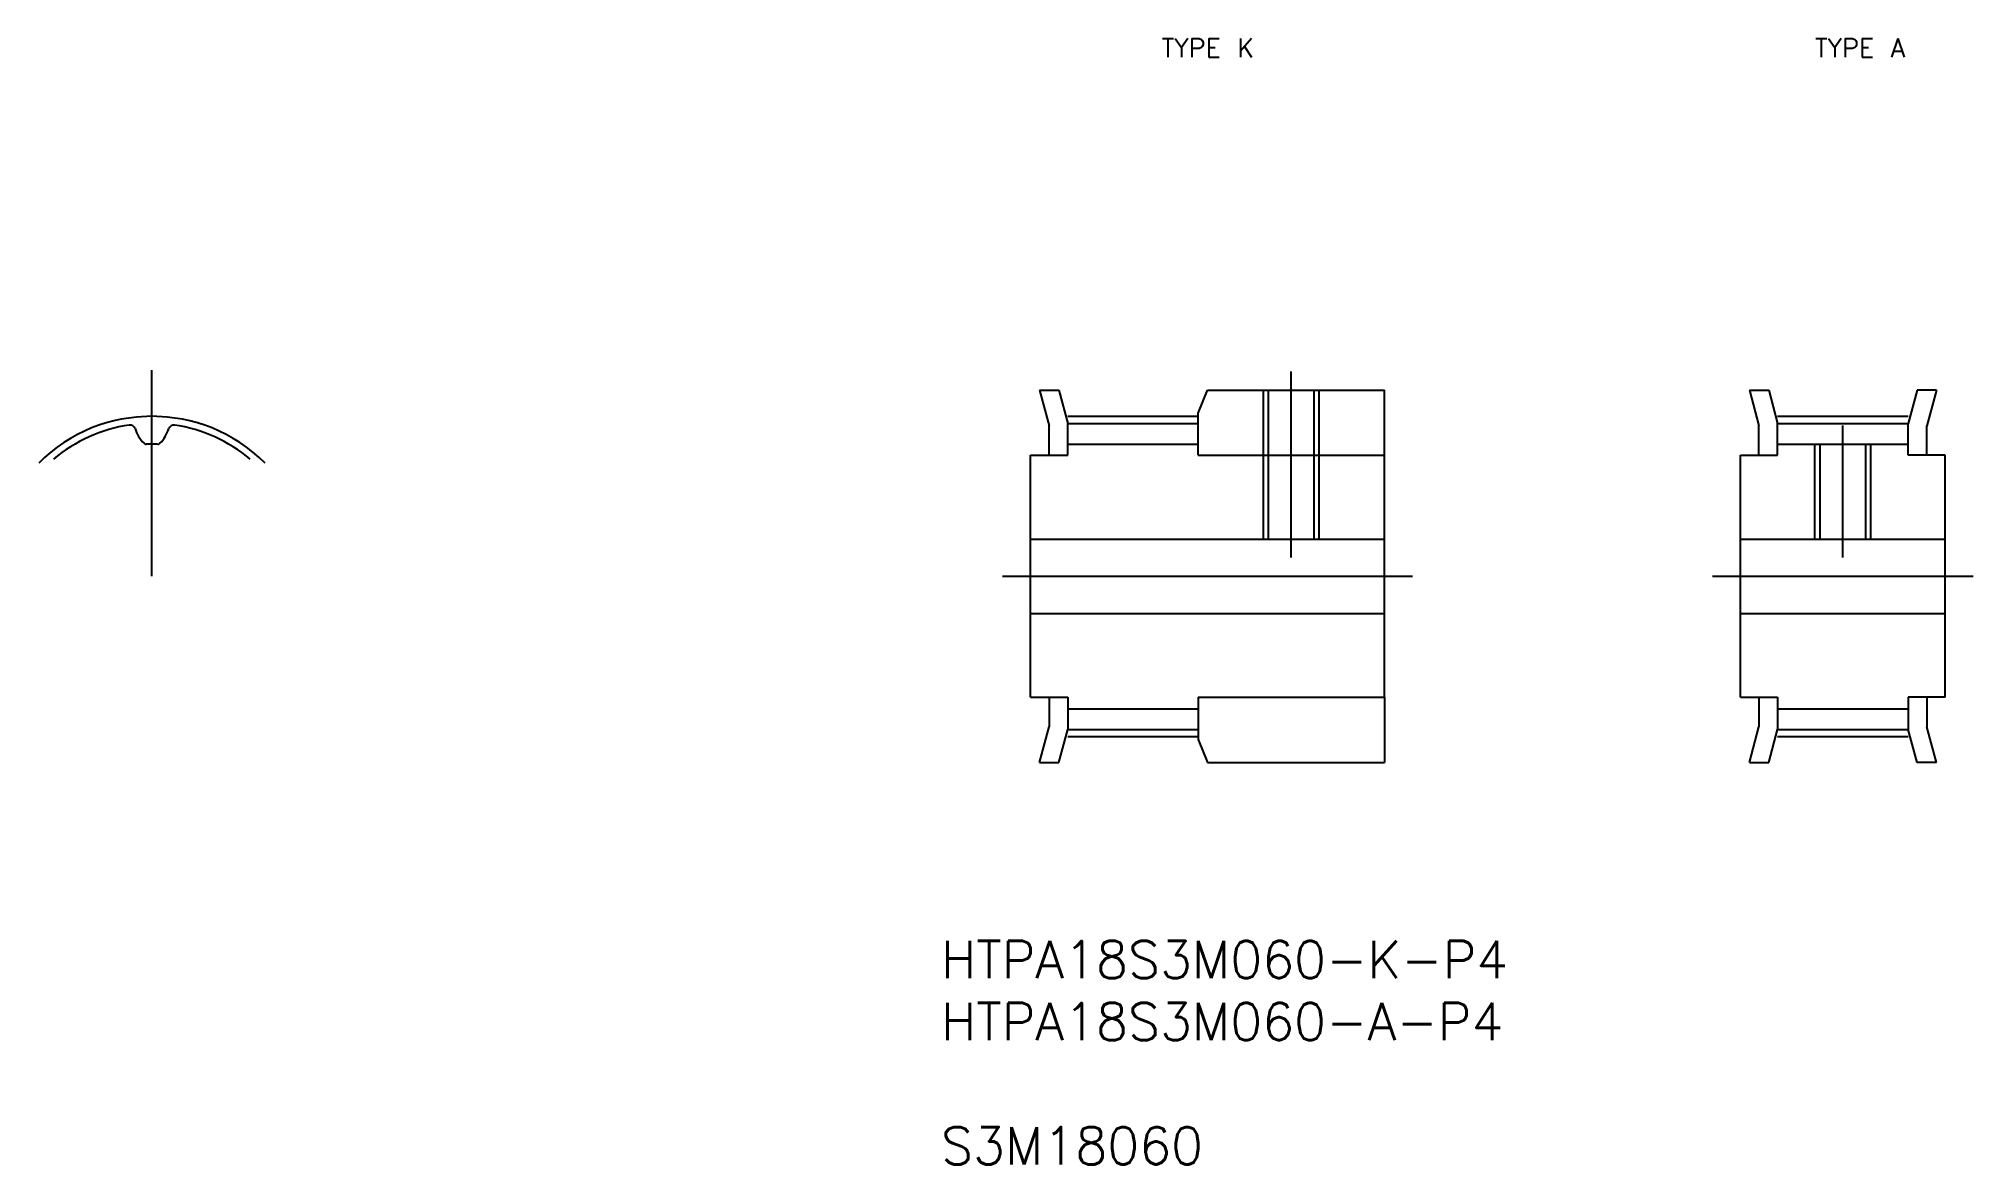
# Model space of a CAD drawing. Extents: x 28 to 132, y 19 to 80.
import ezdxf
from ezdxf.enums import TextEntityAlignment as Align

# ---------------------------------------------------------------- set-up
doc = ezdxf.new("R2010")
doc.units = 0
doc.linetypes.add('CENTER', pattern=[50.8, 31.75, -6.35, 6.35, -6.35])
doc.linetypes.add('DASHED', pattern=[19.05, 12.7, -6.35])
doc.layers.get('0').update_dxf_attribs({"linetype": 'CONTINUOUS'})
doc.layers.add('CENTER', color=1, linetype='CENTER')
doc.styles.add('MISUMI', font='txt.shx')
doc.styles.get("Standard").update_dxf_attribs({"font": 'txt', "bigfont": 'BIGFONT'})

# ---------------------------------------------------------------- blocks, each defined once
blk = doc.blocks.new('*U7')
at = {"color": 7, "linetype": 'CONTINUOUS'}
for s, p in [('HTPA18S3M060-K-P4', (76.38, 29.19)), ('HTPA18S3M060-A-P4', (76.38, 25.86)), ('S3M18060', (76.38, 19.19))]:
    blk.add_text(s, height=2, dxfattribs=at).set_placement(p)

msp = doc.modelspace()

# ---------------------------------------------------------------- linework, layer by layer
at = {"color": 7, "linetype": 'CONTINUOUS'}
for p, q in [((81.65, 60.77), (82.17, 58.85)), ((81.65, 60.77), (82.69, 60.77)), ((82.69, 60.77), (83.17, 58.98)), ((90.17, 59.53), (90.67, 60.77)), ((90.67, 60.77), (100.17, 60.77)), ((100.17, 57.27), (100.17, 60.77)), ((119.76, 60.77), (120.27, 58.85)), ((119.76, 60.77), (120.79, 60.77)), ((120.79, 60.77), (121.27, 58.98)), ((128.75, 60.77), (128.27, 58.98)), ((129.79, 60.77), (128.75, 60.77)), ((129.79, 60.77), (129.27, 58.85)), ((90.17, 57.27), (90.17, 59.53)), ((82.17, 57.27), (82.17, 58.85)), ((83.17, 58.98), (90.17, 58.98)), ((83.17, 57.27), (83.17, 58.98)), ((120.27, 57.27), (120.27, 58.85)), ((121.27, 58.98), (128.27, 58.98)), ((121.27, 57.27), (121.27, 58.98)), ((128.27, 57.27), (128.27, 58.98)), ((129.27, 57.27), (129.27, 58.85)), ((81.17, 44.27), (81.17, 57.27)), ((81.17, 57.27), (83.17, 57.27)), ((83.17, 57.87), (90.17, 57.87)), ((90.17, 57.27), (100.17, 57.27)), ((100.17, 44.27), (100.17, 57.27)), ((119.27, 44.27), (119.27, 57.27)), ((119.27, 57.27), (121.27, 57.27)), ((121.27, 57.87), (128.27, 57.87)), ((130.27, 57.27), (128.27, 57.27)), ((130.27, 44.27), (130.27, 57.27)), ((81.17, 52.77), (100.17, 52.77)), ((119.27, 52.77), (130.27, 52.77)), ((100.17, 50.77), (100.17, 50.77)), ((81.17, 48.77), (100.17, 48.77)), ((119.27, 48.77), (130.27, 48.77)), ((100.17, 47.52), (100.17, 47.52)), ((81.17, 44.27), (83.17, 44.27)), ((82.17, 44.27), (82.17, 42.68)), ((83.17, 44.27), (83.17, 42.55)), ((83.17, 43.66), (90.17, 43.66)), ((90.17, 44.27), (100.17, 44.27)), ((90.17, 44.27), (90.17, 42)), ((100.17, 44.27), (100.17, 40.77)), ((119.27, 44.27), (121.27, 44.27)), ((120.27, 44.27), (120.27, 42.68)), ((121.27, 44.27), (121.27, 42.55)), ((121.27, 43.66), (128.27, 43.66)), ((130.27, 44.27), (128.27, 44.27)), ((128.27, 44.27), (128.27, 42.55)), ((129.27, 44.27), (129.27, 42.68)), ((81.65, 40.77), (82.17, 42.68)), ((119.76, 40.77), (120.27, 42.68)), ((129.79, 40.77), (129.27, 42.68)), ((82.69, 40.77), (83.17, 42.55)), ((83.17, 42.55), (90.17, 42.55)), ((90.17, 42), (90.67, 40.77)), ((120.79, 40.77), (121.27, 42.55)), ((121.27, 42.55), (128.27, 42.55)), ((128.75, 40.77), (128.27, 42.55)), ((81.65, 40.77), (82.69, 40.77)), ((90.67, 40.77), (100.17, 40.77)), ((119.76, 40.77), (120.79, 40.77)), ((129.79, 40.77), (128.75, 40.77))]:
    msp.add_line(p, q, dxfattribs=at)
at = {"color": 3, "linetype": 'DASHED'}
for p, q in [((93.67, 52.77), (93.67, 60.77)), ((93.94, 52.77), (93.94, 60.77)), ((96.39, 52.77), (96.39, 60.77)), ((96.67, 52.77), (96.67, 60.77)), ((123.27, 52.77), (123.27, 57.87)), ((123.55, 52.77), (123.55, 57.87)), ((126, 52.77), (126, 57.87)), ((126.27, 52.77), (126.27, 57.87))]:
    msp.add_line(p, q, dxfattribs=at)
at = {"color": 7, "linetype": 'CONTINUOUS'}
for centre, radius, start, end in [((34.02, 50.77), 8.21, 98.4879, 130), ((32.85, 58.61), 0.28, 17.8821, 98.4879), ((35, 59.31), 1.98, 197.8821, 225.0815), ((33.05, 59.31), 1.98, 314.9185, 342.1179), ((35.2, 58.61), 0.28, 81.5121, 162.1179), ((34.02, 50.77), 8.21, 50, 81.5121), ((33.71, 58.01), 0.15, 225.0815, 272.478), ((34.02, 50.77), 7.1, 90, 92.478), ((34.02, 50.77), 7.1, 87.522, 90), ((34.34, 58.01), 0.15, 267.522, 314.9185)]:
    msp.add_arc(centre, radius, start, end, dxfattribs=at)
at = {"layer": 'CENTER', "color": 1, "linetype": 'CENTER'}
for p, q in [((34.02, 50.77), (34.02, 61.83)), ((95.17, 51.77), (95.17, 61.77)), ((83.17, 59.36), (90.17, 59.36)), ((121.27, 59.36), (128.27, 59.36)), ((124.77, 51.77), (124.77, 58.87)), ((79.67, 50.77), (101.67, 50.77)), ((117.77, 50.77), (131.77, 50.77)), ((83.17, 42.17), (90.17, 42.17)), ((121.27, 42.17), (128.27, 42.17))]:
    msp.add_line(p, q, dxfattribs=at)
msp.add_arc((34.02, 50.77), 8.59, 45, 135, dxfattribs=at)

# ---------------------------------------------------------------- block references
at = {"color": 7, "linetype": 'CONTINUOUS'}
msp.add_blockref('*U7', (0, 0), dxfattribs=at)

# ---------------------------------------------------------------- texts
at = {"color": 7, "linetype": 'CONTINUOUS', "style": 'MISUMI'}
for s, p in [('TYPE K', (90.69, 79.14)), ('TYPE A', (125.69, 79.14))]:
    msp.add_text(s, height=1, dxfattribs=at).set_placement(p, align=Align.MIDDLE_CENTER)

doc.saveas('drawing.dxf')
